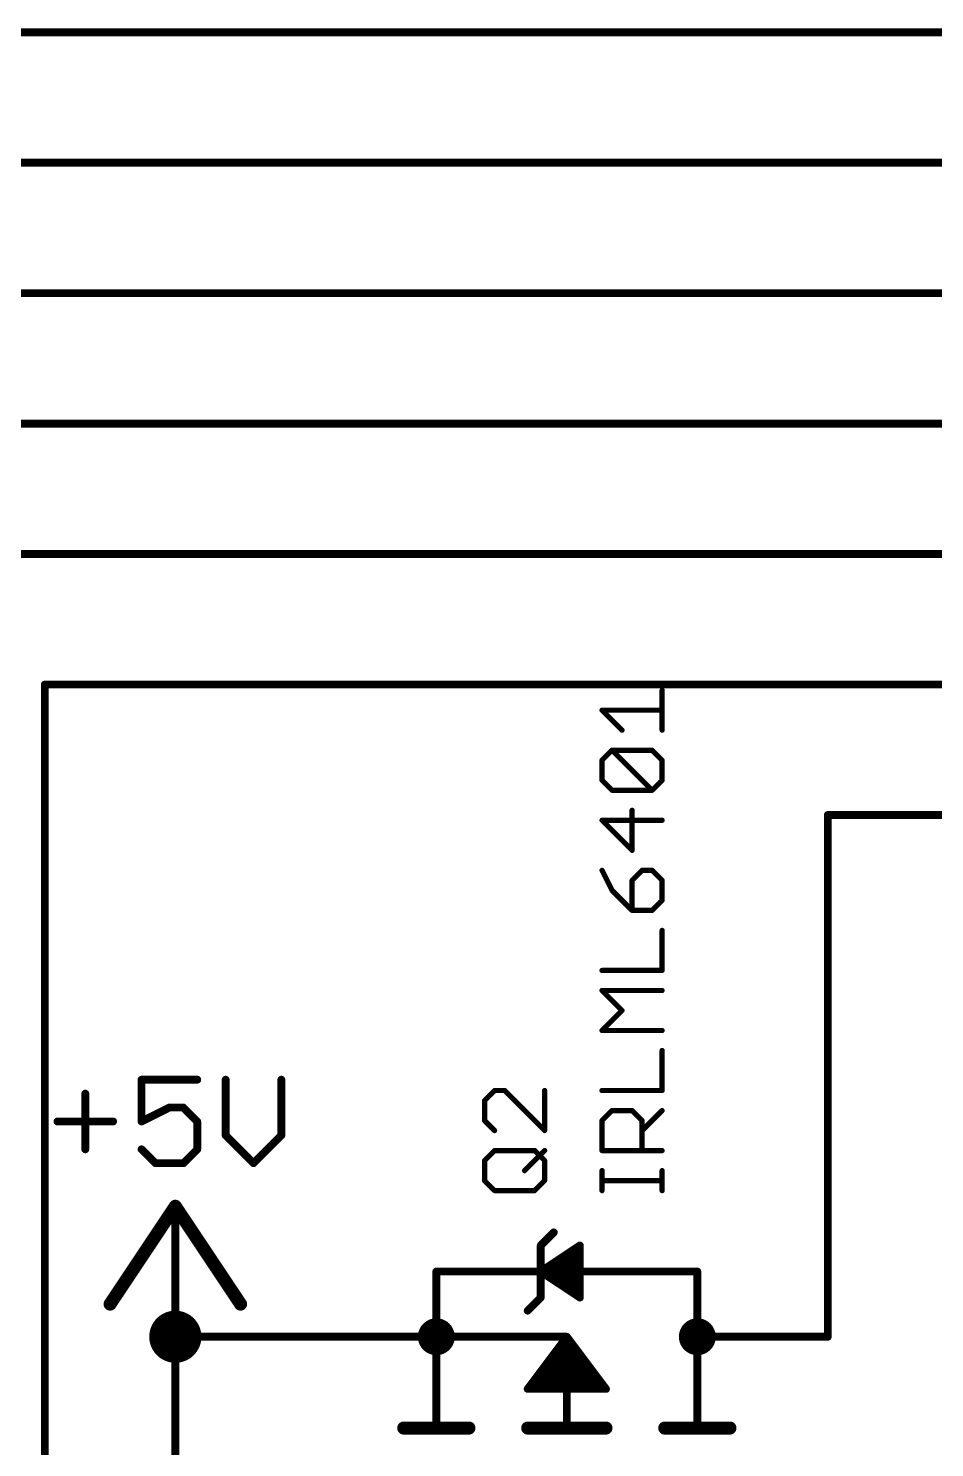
# Model space of a CAD drawing. Extents: x 0 to 264, y 0 to 182.
# Drawn here: x 225.74 to 243.38, y 86.74 to 114.38 of the extents above; entities that cross this region are included whole.
import ezdxf

# ---------------------------------------------------------------- set-up
doc = ezdxf.new("R2010")
doc.units = 0
for name, color, linetype in [('91', 122, 'CONTINUOUS'), ('94', 12, 'CONTINUOUS'), ('95', 251, 'CONTINUOUS'), ('96', 251, 'CONTINUOUS')]:
    doc.layers.add(name, color=color, linetype=linetype)

msp = doc.modelspace()

# ---------------------------------------------------------------- linework, layer by layer
at = {"layer": '91', "const_width": 0.1524}
for points in [[(213.36, 114.3), (248.92, 114.3)], [(215.9, 111.76), (248.92, 111.76)], [(218.44, 109.22), (248.92, 109.22)], [(220.98, 106.68), (248.92, 106.68)], [(223.52, 104.14), (248.92, 104.14)], [(226.06, 86.36), (226.06, 101.6)], [(226.06, 101.6), (248.92, 101.6)], [(241.3, 88.9), (241.3, 99.06)], [(241.3, 99.06), (248.92, 99.06)], [(228.6, 88.9), (228.6, 83.82)], [(231.14, 88.9), (228.6, 88.9)]]:
    msp.add_lwpolyline(points, dxfattribs=at)
at = {"layer": '91'}
for points, const_width in [([(226.0981, 101.6, 1), (226.0219, 101.6)], 0.0762), ([(226.06, 101.6381, 1), (226.06, 101.5619)], 0.0762), ([(241.3381, 99.06, 1), (241.2619, 99.06)], 0.0762), ([(241.3, 99.0981, 1), (241.3, 99.0219)], 0.0762), ([(228.6, 88.646, 1), (228.6, 89.154, 1), (228.6, 88.646)], 0.508), ([(228.6381, 88.9, 1), (228.5619, 88.9)], 0.0762), ([(228.6, 88.9381, 1), (228.6, 88.8619)], 0.0762), ([(231.14, 88.8619, 1), (231.14, 88.9381)], 0.0762), ([(241.2619, 88.9, 1), (241.3381, 88.9)], 0.0762)]:
    msp.add_lwpolyline(points, format="xyb", dxfattribs=dict(at, const_width=const_width))
at = {"layer": '94'}
for points, const_width in [([(228.6, 91.44), (227.33, 89.535)], 0.254), ([(229.87, 89.535), (228.6, 91.44)], 0.254), ([(228.6, 88.9), (228.6, 91.44)], 0.1524), ([(235.712, 90.678), (235.966, 90.932)], 0.1524), ([(235.712, 90.17), (236.474, 90.678)], 0.1524), ([(235.712, 90.17), (235.712, 90.678)], 0.1524), ([(236.3724, 89.7297), (236.3724, 90.6103)], 0.1524), ([(236.474, 90.678), (236.474, 89.662)], 0.1524), ([(235.9152, 90.0345), (235.9152, 90.3055)], 0.1524), ([(236.0676, 89.9329), (236.0676, 90.4071)], 0.1524), ([(236.22, 89.8313), (236.22, 90.5087)], 0.1524), ([(235.712, 90.17), (233.68, 90.17)], 0.1524), ([(233.68, 88.9), (233.68, 90.17)], 0.1524), ([(236.474, 89.662), (235.712, 90.17)], 0.1524), ([(238.76, 90.17), (235.712, 90.17)], 0.1524), ([(235.712, 89.662), (235.712, 90.17)], 0.1524), ([(235.7628, 90.1361), (235.7628, 90.2039)], 0.1524), ([(238.76, 87.122), (238.76, 90.17)], 0.1524), ([(235.458, 89.408), (235.712, 89.662)], 0.1524), ([(231.14, 88.9), (233.68, 88.9)], 0.1524), ([(236.22, 88.9), (233.68, 88.9)], 0.1524), ([(233.68, 88.9), (233.68, 87.122)], 0.1524), ([(236.22, 88.9), (235.458, 87.884)], 0.1524), ([(236.0676, 87.884), (236.0676, 88.6968)], 0.1524), ([(236.982, 87.884), (236.22, 88.9)], 0.1524), ([(236.22, 87.884), (236.22, 88.9)], 0.1524), ([(236.22, 87.122), (236.22, 88.9)], 0.1524), ([(236.3724, 87.884), (236.3724, 88.6968)], 0.1524), ([(241.3, 88.9), (238.76, 88.9)], 0.1524), ([(235.9152, 87.884), (235.9152, 88.4936)], 0.1524), ([(236.5248, 87.884), (236.5248, 88.4936)], 0.1524), ([(235.6104, 87.884), (235.6104, 88.0872)], 0.1524), ([(235.7628, 87.884), (235.7628, 88.2904)], 0.1524), ([(236.6772, 87.884), (236.6772, 88.2904)], 0.1524), ([(236.8296, 87.884), (236.8296, 88.0872)], 0.1524), ([(235.458, 87.884), (236.982, 87.884)], 0.1524), ([(233.68, 87.122), (233.045, 87.122)], 0.254), ([(234.315, 87.122), (233.68, 87.122)], 0.254), ([(236.22, 87.122), (235.458, 87.122)], 0.254), ([(236.982, 87.122), (236.22, 87.122)], 0.254), ([(238.76, 87.122), (238.125, 87.122)], 0.254), ([(239.395, 87.122), (238.76, 87.122)], 0.254)]:
    msp.add_lwpolyline(points, dxfattribs=dict(at, const_width=const_width))
for points, const_width in [([(228.6528, 91.4752, 1), (228.5472, 91.4048)], 0.127), ([(228.6528, 91.4048, 1), (228.5472, 91.4752)], 0.127), ([(228.6381, 91.44, 1), (228.5619, 91.44)], 0.0762), ([(235.9929, 90.9051, 1), (235.9391, 90.9589)], 0.0762), ([(235.7501, 90.678, 1), (235.6739, 90.678)], 0.0762), ([(235.6851, 90.7049, 1), (235.7389, 90.6511)], 0.0762), ([(236.4105, 90.6103, 1), (236.3343, 90.6103)], 0.0762), ([(236.5121, 90.678, 1), (236.4359, 90.678)], 0.0762), ([(236.4951, 90.6463, 1), (236.4529, 90.7097)], 0.0762), ([(235.9533, 90.3055, 1), (235.8771, 90.3055)], 0.0762), ([(236.1057, 90.4071, 1), (236.0295, 90.4071)], 0.0762), ([(236.2581, 90.5087, 1), (236.1819, 90.5087)], 0.0762), ([(233.68, 90.2081, 1), (233.68, 90.1319)], 0.0762), ([(233.7181, 90.17, 1), (233.6419, 90.17)], 0.0762), ([(235.7331, 90.2017, 1), (235.6909, 90.1383)], 0.0762), ([(235.712, 90.2081, 1), (235.712, 90.1319)], 0.0762), ([(235.7501, 90.17, 1), (235.6739, 90.17)], 0.0762), ([(235.6909, 90.2017, 1), (235.7331, 90.1383)], 0.0762), ([(235.6739, 90.17, 1), (235.7501, 90.17)], 0.0762), ([(235.712, 90.1319, 1), (235.712, 90.2081)], 0.0762), ([(235.8009, 90.2039, 1), (235.7247, 90.2039)], 0.0762), ([(235.7247, 90.1361, 1), (235.8009, 90.1361)], 0.0762), ([(238.7981, 90.17, 1), (238.7219, 90.17)], 0.0762), ([(238.76, 90.1319, 1), (238.76, 90.2081)], 0.0762), ([(235.8771, 90.0345, 1), (235.9533, 90.0345)], 0.0762), ([(236.0295, 89.9329, 1), (236.1057, 89.9329)], 0.0762), ([(236.1819, 89.8313, 1), (236.2581, 89.8313)], 0.0762), ([(227.2772, 89.5702, 1), (227.3828, 89.4998)], 0.127), ([(229.8172, 89.4998, 1), (229.9228, 89.5702)], 0.127), ([(235.6739, 89.662, 1), (235.7501, 89.662)], 0.0762), ([(235.7389, 89.6351, 1), (235.6851, 89.6889)], 0.0762), ([(236.3343, 89.7297, 1), (236.4105, 89.7297)], 0.0762), ([(236.4359, 89.662, 1), (236.5121, 89.662)], 0.0762), ([(236.4529, 89.6303, 1), (236.4951, 89.6937)], 0.0762), ([(235.4311, 89.4349, 1), (235.4849, 89.3811)], 0.0762), ([(233.68, 88.7204, 1), (233.68, 89.0796, 1), (233.68, 88.7204)], 0.3592), ([(238.76, 88.7204, 1), (238.76, 89.0796, 1), (238.76, 88.7204)], 0.3592), ([(228.5619, 88.9, 1), (228.6381, 88.9)], 0.0762), ([(231.14, 88.9381, 1), (231.14, 88.8619)], 0.0762), ([(233.68, 88.9381, 1), (233.68, 88.8619)], 0.0762), ([(233.7181, 88.9, 1), (233.6419, 88.9)], 0.0762), ([(233.6419, 88.9, 1), (233.7181, 88.9)], 0.0762), ([(233.68, 88.8619, 1), (233.68, 88.9381)], 0.0762), ([(236.1057, 88.6968, 1), (236.0295, 88.6968)], 0.0762), ([(236.2505, 88.9229, 1), (236.1895, 88.8771)], 0.0762), ([(236.2581, 88.9, 1), (236.1819, 88.9)], 0.0762), ([(236.2581, 88.9, 1), (236.1819, 88.9)], 0.0762), ([(236.2505, 88.8771, 1), (236.1895, 88.9229)], 0.0762), ([(236.22, 88.8619, 1), (236.22, 88.9381)], 0.0762), ([(236.4105, 88.6968, 1), (236.3343, 88.6968)], 0.0762), ([(238.76, 88.9381, 1), (238.76, 88.8619)], 0.0762), ([(241.3, 88.8619, 1), (241.3, 88.9381)], 0.0762), ([(235.9533, 88.4936, 1), (235.8771, 88.4936)], 0.0762), ([(236.5629, 88.4936, 1), (236.4867, 88.4936)], 0.0762), ([(235.6485, 88.0872, 1), (235.5723, 88.0872)], 0.0762), ([(235.8009, 88.2904, 1), (235.7247, 88.2904)], 0.0762), ([(236.7153, 88.2904, 1), (236.6391, 88.2904)], 0.0762), ([(236.8677, 88.0872, 1), (236.7915, 88.0872)], 0.0762), ([(235.458, 87.9221, 1), (235.458, 87.8459)], 0.0762), ([(235.4275, 87.9069, 1), (235.4885, 87.8611)], 0.0762), ([(235.5723, 87.884, 1), (235.6485, 87.884)], 0.0762), ([(235.7247, 87.884, 1), (235.8009, 87.884)], 0.0762), ([(235.8771, 87.884, 1), (235.9533, 87.884)], 0.0762), ([(236.0295, 87.884, 1), (236.1057, 87.884)], 0.0762), ([(236.1819, 87.884, 1), (236.2581, 87.884)], 0.0762), ([(236.3343, 87.884, 1), (236.4105, 87.884)], 0.0762), ([(236.4867, 87.884, 1), (236.5629, 87.884)], 0.0762), ([(236.6391, 87.884, 1), (236.7153, 87.884)], 0.0762), ([(236.7915, 87.884, 1), (236.8677, 87.884)], 0.0762), ([(236.9515, 87.8611, 1), (237.0125, 87.9069)], 0.0762), ([(236.982, 87.8459, 1), (236.982, 87.9221)], 0.0762), ([(233.045, 87.1855, 1), (233.045, 87.0585)], 0.127), ([(233.68, 87.1855, 1), (233.68, 87.0585)], 0.127), ([(233.6419, 87.122, 1), (233.7181, 87.122)], 0.0762), ([(233.68, 87.0585, 1), (233.68, 87.1855)], 0.127), ([(234.315, 87.0585, 1), (234.315, 87.1855)], 0.127), ([(235.458, 87.1855, 1), (235.458, 87.0585)], 0.127), ([(236.22, 87.1855, 1), (236.22, 87.0585)], 0.127), ([(236.1819, 87.122, 1), (236.2581, 87.122)], 0.0762), ([(236.22, 87.0585, 1), (236.22, 87.1855)], 0.127), ([(236.982, 87.0585, 1), (236.982, 87.1855)], 0.127), ([(238.125, 87.1855, 1), (238.125, 87.0585)], 0.127), ([(238.76, 87.1855, 1), (238.76, 87.0585)], 0.127), ([(238.7219, 87.122, 1), (238.7981, 87.122)], 0.0762), ([(238.76, 87.0585, 1), (238.76, 87.1855)], 0.127), ([(239.395, 87.0585, 1), (239.395, 87.1855)], 0.127)]:
    msp.add_lwpolyline(points, format="xyb", dxfattribs=dict(at, const_width=const_width))
at = {"layer": '95', "const_width": 0.1016}
for points in [[(234.8137, 93.6938), (234.6188, 93.4989)], [(235.0086, 93.6938), (234.8137, 93.6938)], [(235.7882, 92.9142), (235.0086, 93.6938)], [(235.7882, 93.6938), (235.7882, 92.9142)], [(234.6188, 93.4989), (234.6188, 93.1091)], [(234.6188, 93.1091), (234.8137, 92.9142)], [(234.6188, 92.3295), (234.8137, 92.5244)], [(234.6188, 91.9397), (234.6188, 92.3295)], [(234.8137, 92.5244), (235.5933, 92.5244)], [(235.3984, 92.1346), (235.7882, 92.5244)], [(235.5933, 92.5244), (235.7882, 92.3295)], [(235.7882, 92.3295), (235.7882, 91.9397)], [(234.8137, 91.7448), (234.6188, 91.9397)], [(235.5933, 91.7448), (234.8137, 91.7448)], [(235.7882, 91.9397), (235.5933, 91.7448)]]:
    msp.add_lwpolyline(points, dxfattribs=at)
at = {"layer": '95', "const_width": 0.0508}
for points in [[(234.8137, 93.7192, 1), (234.8137, 93.6684)], [(234.8317, 93.6758, 1), (234.7957, 93.7118)], [(235.0266, 93.7118, 1), (234.9906, 93.6758)], [(235.0086, 93.6684, 1), (235.0086, 93.7192)], [(235.8136, 93.6938, 1), (235.7628, 93.6938)], [(234.6008, 93.5169, 1), (234.6368, 93.4809)], [(234.6442, 93.4989, 1), (234.5934, 93.4989)], [(234.6368, 93.1271, 1), (234.6008, 93.0911)], [(234.5934, 93.1091, 1), (234.6442, 93.1091)], [(234.7957, 92.8962, 1), (234.8317, 92.9322)], [(235.7628, 92.9142, 1), (235.8136, 92.9142)], [(235.7702, 92.8962, 1), (235.8062, 92.9322)], [(234.6008, 92.3475, 1), (234.6368, 92.3115)], [(234.6442, 92.3295, 1), (234.5934, 92.3295)], [(234.8137, 92.5498, 1), (234.8137, 92.499)], [(234.8317, 92.5064, 1), (234.7957, 92.5424)], [(235.6113, 92.5424, 1), (235.5753, 92.5064)], [(235.5933, 92.499, 1), (235.5933, 92.5498)], [(235.8136, 92.3295, 1), (235.7628, 92.3295)], [(235.8062, 92.5064, 1), (235.7702, 92.5424)], [(235.7702, 92.3115, 1), (235.8062, 92.3475)], [(235.3804, 92.1526, 1), (235.4164, 92.1166)], [(234.6368, 91.9577, 1), (234.6008, 91.9217)], [(234.5934, 91.9397, 1), (234.6442, 91.9397)], [(234.8137, 91.7702, 1), (234.8137, 91.7194)], [(234.7957, 91.7268, 1), (234.8317, 91.7628)], [(235.5753, 91.7628, 1), (235.6113, 91.7268)], [(235.5933, 91.7194, 1), (235.5933, 91.7702)], [(235.7628, 91.9397, 1), (235.8136, 91.9397)], [(235.8062, 91.9217, 1), (235.7702, 91.9577)]]:
    msp.add_lwpolyline(points, format="xyb", dxfattribs=at)
at = {"layer": '96'}
for points, const_width in [([(238.0742, 100.7102), (238.0742, 101.4898)], 0.1016), ([(237.2946, 100.7102), (236.9048, 101.1)], 0.1016), ([(236.9048, 101.1), (238.0742, 101.1)], 0.1016), ([(236.9048, 100.1255), (237.0997, 100.3204)], 0.1016), ([(237.0997, 100.3204), (237.8793, 100.3204)], 0.1016), ([(237.8793, 99.5408), (237.0997, 100.3204)], 0.1016), ([(237.8793, 100.3204), (238.0742, 100.1255)], 0.1016), ([(236.9048, 99.7357), (236.9048, 100.1255)], 0.1016), ([(238.0742, 100.1255), (238.0742, 99.7357)], 0.1016), ([(237.0997, 99.5408), (236.9048, 99.7357)], 0.1016), ([(238.0742, 99.7357), (237.8793, 99.5408)], 0.1016), ([(237.8793, 99.5408), (237.0997, 99.5408)], 0.1016), ([(238.0742, 98.9561), (236.9048, 98.9561)], 0.1016), ([(236.9048, 98.9561), (237.4895, 98.3714)], 0.1016), ([(237.4895, 98.3714), (237.4895, 99.151)], 0.1016), ([(236.9048, 97.9816), (237.0997, 97.5918)], 0.1016), ([(237.6844, 97.9816), (237.4895, 97.7867)], 0.1016), ([(237.4895, 97.7867), (237.4895, 97.202)], 0.1016), ([(237.8793, 97.9816), (237.6844, 97.9816)], 0.1016), ([(238.0742, 97.7867), (237.8793, 97.9816)], 0.1016), ([(238.0742, 97.3969), (238.0742, 97.7867)], 0.1016), ([(237.0997, 97.5918), (237.4895, 97.202)], 0.1016), ([(237.8793, 97.202), (238.0742, 97.3969)], 0.1016), ([(237.4895, 97.202), (237.8793, 97.202)], 0.1016), ([(238.0742, 96.0326), (238.0742, 96.8122)], 0.1016), ([(236.9048, 96.0326), (238.0742, 96.0326)], 0.1016), ([(237.2946, 95.253), (236.9048, 95.6428)], 0.1016), ([(236.9048, 95.6428), (238.0742, 95.6428)], 0.1016), ([(236.9048, 94.8632), (237.2946, 95.253)], 0.1016), ([(238.0742, 94.8632), (236.9048, 94.8632)], 0.1016), ([(238.0742, 93.6938), (238.0742, 94.4734)], 0.1016), ([(229.0265, 93.9052), (227.9419, 93.9052)], 0.1524), ([(227.9419, 93.9052), (227.9419, 93.0917)], 0.1524), ([(229.579, 93.9052), (229.579, 92.8205)], 0.1524), ([(230.6637, 92.8205), (230.6637, 93.9052)], 0.1524), ([(226.8471, 93.634), (226.8471, 92.5494)], 0.1524), ([(236.9048, 93.6938), (238.0742, 93.6938)], 0.1016), ([(227.9419, 93.0917), (228.4842, 93.3629)], 0.1524), ([(228.4842, 93.3629), (228.7554, 93.3629)], 0.1524), ([(228.7554, 93.3629), (229.0265, 93.0917)], 0.1524), ([(226.3047, 93.0917), (227.3894, 93.0917)], 0.1524), ([(229.0265, 93.0917), (229.0265, 92.5494)], 0.1524), ([(236.9048, 93.1091), (237.0997, 93.304)], 0.1016), ([(236.9048, 92.5244), (236.9048, 93.1091)], 0.1016), ([(237.0997, 93.304), (237.4895, 93.304)], 0.1016), ([(237.4895, 93.304), (237.6844, 93.1091)], 0.1016), ([(237.6844, 92.9142), (238.0742, 93.304)], 0.1016), ([(237.6844, 93.1091), (237.6844, 92.5244)], 0.1016), ([(229.579, 92.8205), (230.1214, 92.2782)], 0.1524), ([(230.1214, 92.2782), (230.6637, 92.8205)], 0.1524), ([(228.213, 92.2782), (227.9419, 92.5494)], 0.1524), ([(229.0265, 92.5494), (228.7554, 92.2782)], 0.1524), ([(228.7554, 92.2782), (228.213, 92.2782)], 0.1524), ([(238.0742, 92.5244), (236.9048, 92.5244)], 0.1016), ([(236.9048, 91.7448), (236.9048, 92.1346)], 0.1016), ([(238.0742, 91.7448), (238.0742, 92.1346)], 0.1016), ([(238.0742, 91.9397), (236.9048, 91.9397)], 0.1016)]:
    msp.add_lwpolyline(points, dxfattribs=dict(at, const_width=const_width))
for points, const_width in [([(238.0996, 101.4898, 1), (238.0488, 101.4898)], 0.0508), ([(236.9228, 101.1179, 1), (236.8868, 101.082)], 0.0508), ([(236.9048, 101.1254, 1), (236.9048, 101.0746)], 0.0508), ([(238.0742, 101.0746, 1), (238.0742, 101.1254)], 0.0508), ([(237.2766, 100.6922, 1), (237.3126, 100.7281)], 0.0508), ([(238.0488, 100.7102, 1), (238.0996, 100.7102)], 0.0508), ([(237.0997, 100.3458, 1), (237.0997, 100.295)], 0.0508), ([(237.1177, 100.3383, 1), (237.0817, 100.3024)], 0.0508), ([(237.1177, 100.3024, 1), (237.0817, 100.3383)], 0.0508), ([(237.8973, 100.3383, 1), (237.8613, 100.3024)], 0.0508), ([(237.8793, 100.295, 1), (237.8793, 100.3458)], 0.0508), ([(236.9302, 100.1255, 1), (236.8794, 100.1255)], 0.0508), ([(236.8868, 100.1434, 1), (236.9228, 100.1075)], 0.0508), ([(238.0996, 100.1255, 1), (238.0488, 100.1255)], 0.0508), ([(238.0562, 100.1075, 1), (238.0922, 100.1434)], 0.0508), ([(236.9228, 99.7536, 1), (236.8868, 99.7177)], 0.0508), ([(238.0922, 99.7177, 1), (238.0562, 99.7536)], 0.0508), ([(236.8794, 99.7357, 1), (236.9302, 99.7357)], 0.0508), ([(237.0997, 99.5662, 1), (237.0997, 99.5154)], 0.0508), ([(237.0817, 99.5228, 1), (237.1177, 99.5587)], 0.0508), ([(237.8613, 99.5587, 1), (237.8973, 99.5228)], 0.0508), ([(237.8613, 99.5228, 1), (237.8973, 99.5587)], 0.0508), ([(237.8793, 99.5154, 1), (237.8793, 99.5662)], 0.0508), ([(238.0488, 99.7357, 1), (238.0996, 99.7357)], 0.0508), ([(236.9048, 98.9815, 1), (236.9048, 98.9307)], 0.0508), ([(236.9228, 98.974, 1), (236.8868, 98.9381)], 0.0508), ([(237.5149, 99.151, 1), (237.4641, 99.151)], 0.0508), ([(238.0742, 98.9307, 1), (238.0742, 98.9815)], 0.0508), ([(237.4641, 98.3714, 1), (237.5149, 98.3714)], 0.0508), ([(237.4715, 98.3534, 1), (237.5075, 98.3893)], 0.0508), ([(236.9275, 97.9929, 1), (236.8821, 97.9702)], 0.0508), ([(237.5149, 97.7867, 1), (237.4641, 97.7867)], 0.0508), ([(237.4715, 97.8046, 1), (237.5075, 97.7687)], 0.0508), ([(237.6844, 98.007, 1), (237.6844, 97.9562)], 0.0508), ([(237.7024, 97.9636, 1), (237.6664, 97.9995)], 0.0508), ([(237.8973, 97.9995, 1), (237.8613, 97.9636)], 0.0508), ([(237.8793, 97.9562, 1), (237.8793, 98.007)], 0.0508), ([(238.0996, 97.7867, 1), (238.0488, 97.7867)], 0.0508), ([(238.0562, 97.7687, 1), (238.0922, 97.8046)], 0.0508), ([(237.1177, 97.6097, 1), (237.0817, 97.5738)], 0.0508), ([(237.077, 97.5804, 1), (237.1224, 97.6031)], 0.0508), ([(238.0488, 97.3969, 1), (238.0996, 97.3969)], 0.0508), ([(238.0922, 97.3789, 1), (238.0562, 97.4148)], 0.0508), ([(237.4895, 97.2274, 1), (237.4895, 97.1766)], 0.0508), ([(237.4641, 97.202, 1), (237.5149, 97.202)], 0.0508), ([(237.4715, 97.184, 1), (237.5075, 97.2199)], 0.0508), ([(237.8613, 97.2199, 1), (237.8973, 97.184)], 0.0508), ([(237.8793, 97.1766, 1), (237.8793, 97.2274)], 0.0508), ([(238.0996, 96.8122, 1), (238.0488, 96.8122)], 0.0508), ([(236.9048, 96.058, 1), (236.9048, 96.0072)], 0.0508), ([(238.0488, 96.0326, 1), (238.0996, 96.0326)], 0.0508), ([(238.0742, 96.0072, 1), (238.0742, 96.058)], 0.0508), ([(236.9228, 95.6607, 1), (236.8868, 95.6248)], 0.0508), ([(236.9048, 95.6682, 1), (236.9048, 95.6174)], 0.0508), ([(238.0742, 95.6174, 1), (238.0742, 95.6682)], 0.0508), ([(237.3126, 95.235, 1), (237.2766, 95.2709)], 0.0508), ([(237.2766, 95.235, 1), (237.3126, 95.2709)], 0.0508), ([(236.8868, 94.8812, 1), (236.9228, 94.8452)], 0.0508), ([(236.9048, 94.8886, 1), (236.9048, 94.8378)], 0.0508), ([(238.0742, 94.8378, 1), (238.0742, 94.8886)], 0.0508), ([(238.0996, 94.4734, 1), (238.0488, 94.4734)], 0.0508), ([(227.9419, 93.9433, 1), (227.9419, 93.8671)], 0.0762), ([(227.98, 93.9052, 1), (227.9038, 93.9052)], 0.0762), ([(229.0265, 93.8671, 1), (229.0265, 93.9433)], 0.0762), ([(229.6171, 93.9052, 1), (229.5409, 93.9052)], 0.0762), ([(230.7018, 93.9052, 1), (230.6256, 93.9052)], 0.0762), ([(226.8852, 93.634, 1), (226.809, 93.634)], 0.0762), ([(236.9048, 93.7192, 1), (236.9048, 93.6684)], 0.0508), ([(238.0488, 93.6938, 1), (238.0996, 93.6938)], 0.0508), ([(238.0742, 93.6684, 1), (238.0742, 93.7192)], 0.0508), ([(228.4842, 93.401, 1), (228.4842, 93.3248)], 0.0762), ([(228.5012, 93.3288, 1), (228.4672, 93.3969)], 0.0762), ([(228.7823, 93.3898, 1), (228.7284, 93.3359)], 0.0762), ([(228.7554, 93.3248, 1), (228.7554, 93.401)], 0.0762), ([(226.3047, 93.1298, 1), (226.3047, 93.0536)], 0.0762), ([(227.3894, 93.0536, 1), (227.3894, 93.1298)], 0.0762), ([(227.9248, 93.1258, 1), (227.9589, 93.0576)], 0.0762), ([(229.0646, 93.0917, 1), (228.9884, 93.0917)], 0.0762), ([(228.9996, 93.0648, 1), (229.0535, 93.1186)], 0.0762), ([(236.8868, 93.1271, 1), (236.9228, 93.0911)], 0.0508), ([(236.9302, 93.1091, 1), (236.8794, 93.1091)], 0.0508), ([(237.0997, 93.3294, 1), (237.0997, 93.2786)], 0.0508), ([(237.1177, 93.286, 1), (237.0817, 93.322)], 0.0508), ([(237.5075, 93.322, 1), (237.4715, 93.286)], 0.0508), ([(237.4895, 93.2786, 1), (237.4895, 93.3294)], 0.0508), ([(237.7098, 93.1091, 1), (237.659, 93.1091)], 0.0508), ([(237.6664, 93.0911, 1), (237.7024, 93.1271)], 0.0508), ([(238.0922, 93.286, 1), (238.0562, 93.322)], 0.0508), ([(227.9038, 93.0917, 1), (227.98, 93.0917)], 0.0762), ([(229.606, 92.8475, 1), (229.5521, 92.7936)], 0.0762), ([(229.5409, 92.8205, 1), (229.6171, 92.8205)], 0.0762), ([(230.6256, 92.8205, 1), (230.7018, 92.8205)], 0.0762), ([(230.6906, 92.7936, 1), (230.6368, 92.8475)], 0.0762), ([(237.6664, 92.9322, 1), (237.7024, 92.8962)], 0.0508), ([(226.809, 92.5494, 1), (226.8852, 92.5494)], 0.0762), ([(227.9688, 92.5763, 1), (227.9149, 92.5224)], 0.0762), ([(228.9884, 92.5494, 1), (229.0646, 92.5494)], 0.0762), ([(229.0535, 92.5224, 1), (228.9996, 92.5763)], 0.0762), ([(228.213, 92.3163, 1), (228.213, 92.2401)], 0.0762), ([(228.1861, 92.2513, 1), (228.24, 92.3051)], 0.0762), ([(228.7284, 92.3051, 1), (228.7823, 92.2513)], 0.0762), ([(228.7554, 92.2401, 1), (228.7554, 92.3163)], 0.0762), ([(230.0944, 92.3051, 1), (230.1483, 92.2513)], 0.0762), ([(230.0944, 92.2513, 1), (230.1483, 92.3051)], 0.0762), ([(236.9048, 92.5498, 1), (236.9048, 92.499)], 0.0508), ([(236.8794, 92.5244, 1), (236.9302, 92.5244)], 0.0508), ([(237.659, 92.5244, 1), (237.7098, 92.5244)], 0.0508), ([(238.0742, 92.499, 1), (238.0742, 92.5498)], 0.0508), ([(236.9302, 92.1346, 1), (236.8794, 92.1346)], 0.0508), ([(238.0996, 92.1346, 1), (238.0488, 92.1346)], 0.0508), ([(236.9048, 91.9651, 1), (236.9048, 91.9143)], 0.0508), ([(236.8794, 91.7448, 1), (236.9302, 91.7448)], 0.0508), ([(238.0488, 91.7448, 1), (238.0996, 91.7448)], 0.0508), ([(238.0742, 91.9143, 1), (238.0742, 91.9651)], 0.0508)]:
    msp.add_lwpolyline(points, format="xyb", dxfattribs=dict(at, const_width=const_width))

doc.saveas('drawing.dxf')
